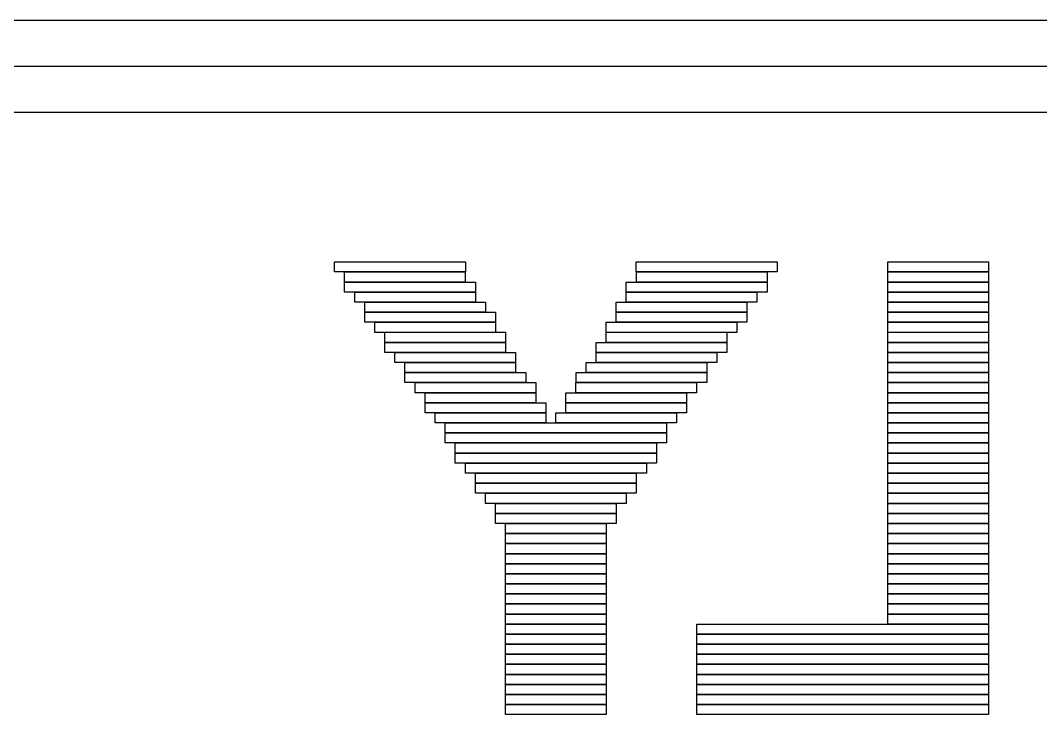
# Model space of a CAD drawing. Header units: millimetres. Extents: x -2.4 to 49.8, y -2.2 to 46.
# Drawn here: x 16.01 to 18.239, y 17.068 to 18.584 of the extents above; entities that cross this region are included whole.
import ezdxf

# ---------------------------------------------------------------- set-up
doc = ezdxf.new("R2010")
doc.units = ezdxf.units.MM
doc.header["$MEASUREMENT"] = 0
doc.layers.add('SILK-BOT', color=7, linetype='Continuous')

msp = doc.modelspace()

# ---------------------------------------------------------------- linework, layer by layer
at = {"layer": 'SILK-BOT'}
for p, q in [((27.8262, 18.5842), (13.8258, 18.5842)), ((27.8262, 18.4838), (13.8258, 18.4838)), ((13.8258, 18.3835), (27.8262, 18.3835))]:
    msp.add_line(p, q, dxfattribs=at)
for points in [[(16.9824, 18.0345), (16.6967, 18.0345), (16.6967, 18.0565), (16.9824, 18.0565), (16.9824, 18.0345)], [(16.9822, 18.0125), (16.7186, 18.0125), (16.7186, 18.0345), (16.9822, 18.0345), (16.9822, 18.0125)], [(17.6636, 18.0345), (17.3558, 18.0345), (17.3558, 18.0565), (17.6636, 18.0565), (17.6636, 18.0345)], [(17.6416, 18.0125), (17.356, 18.0125), (17.356, 18.0345), (17.6416, 18.0345), (17.6416, 18.0125)], [(18.1252, 18.0345), (17.9054, 18.0345), (17.9054, 18.0565), (18.1252, 18.0565), (18.1252, 18.0345)], [(18.1252, 18.0125), (17.9054, 18.0125), (17.9054, 18.0345), (18.1252, 18.0345), (18.1252, 18.0125)], [(17.0042, 17.9906), (16.7186, 17.9906), (16.7186, 18.0126), (17.0042, 18.0126), (17.0042, 17.9906)], [(17.6416, 17.9906), (17.334, 17.9906), (17.334, 18.0126), (17.6416, 18.0126), (17.6416, 17.9906)], [(18.1252, 17.9906), (17.9054, 17.9906), (17.9054, 18.0126), (18.1252, 18.0126), (18.1252, 17.9906)], [(17.0043, 17.9686), (16.7405, 17.9686), (16.7405, 17.9906), (17.0043, 17.9906), (17.0043, 17.9686)], [(17.6196, 17.9686), (17.334, 17.9686), (17.334, 17.9906), (17.6196, 17.9906), (17.6196, 17.9686)], [(18.1252, 17.9686), (17.9054, 17.9686), (17.9054, 17.9906), (18.1252, 17.9906), (18.1252, 17.9686)], [(17.0263, 17.9466), (16.7625, 17.9466), (16.7625, 17.9686), (17.0263, 17.9686), (17.0263, 17.9466)], [(17.5976, 17.9466), (17.312, 17.9466), (17.312, 17.9686), (17.5976, 17.9686), (17.5976, 17.9466)], [(18.1252, 17.9466), (17.9054, 17.9466), (17.9054, 17.9686), (18.1252, 17.9686), (18.1252, 17.9466)], [(17.0481, 17.9247), (16.7624, 17.9247), (16.7624, 17.9466), (17.0481, 17.9466), (17.0481, 17.9247)], [(17.5976, 17.9247), (17.312, 17.9247), (17.312, 17.9466), (17.5976, 17.9466), (17.5976, 17.9247)], [(18.1252, 17.9247), (17.9054, 17.9247), (17.9054, 17.9466), (18.1252, 17.9466), (18.1252, 17.9247)], [(17.0482, 17.9026), (16.7844, 17.9026), (16.7844, 17.9247), (17.0482, 17.9247), (17.0482, 17.9026)], [(17.5756, 17.9026), (17.29, 17.9026), (17.29, 17.9247), (17.5756, 17.9247), (17.5756, 17.9026)], [(18.1252, 17.9026), (17.9054, 17.9026), (17.9054, 17.9247), (18.1252, 17.9247), (18.1252, 17.9026)], [(17.0702, 17.8807), (16.8065, 17.8807), (16.8065, 17.9027), (17.0702, 17.9027), (17.0702, 17.8807)], [(17.5538, 17.8807), (17.29, 17.8807), (17.29, 17.9027), (17.5538, 17.9027), (17.5538, 17.8807)], [(18.1252, 17.8807), (17.9054, 17.8807), (17.9054, 17.9027), (18.1252, 17.9027), (18.1252, 17.8807)], [(17.0702, 17.8587), (16.8065, 17.8587), (16.8065, 17.8807), (17.0702, 17.8807), (17.0702, 17.8587)], [(17.5536, 17.8587), (17.268, 17.8587), (17.268, 17.8807), (17.5536, 17.8807), (17.5536, 17.8587)], [(18.1252, 17.8587), (17.9054, 17.8587), (17.9054, 17.8807), (18.1252, 17.8807), (18.1252, 17.8587)], [(17.0922, 17.8367), (16.8284, 17.8367), (16.8284, 17.8587), (17.0922, 17.8587), (17.0922, 17.8367)], [(17.5318, 17.8367), (17.268, 17.8367), (17.268, 17.8587), (17.5318, 17.8587), (17.5318, 17.8367)], [(18.1252, 17.8367), (17.9054, 17.8367), (17.9054, 17.8587), (18.1252, 17.8587), (18.1252, 17.8367)], [(17.0922, 17.8147), (16.8504, 17.8147), (16.8504, 17.8367), (17.0922, 17.8367), (17.0922, 17.8147)], [(17.5098, 17.8147), (17.246, 17.8147), (17.246, 17.8367), (17.5098, 17.8367), (17.5098, 17.8147)], [(18.1252, 17.8147), (17.9054, 17.8147), (17.9054, 17.8367), (18.1252, 17.8367), (18.1252, 17.8147)], [(17.1142, 17.7929), (16.8504, 17.7929), (16.8504, 17.8148), (17.1142, 17.8148), (17.1142, 17.7929)], [(17.5098, 17.7929), (17.2242, 17.7929), (17.2242, 17.8148), (17.5098, 17.8148), (17.5098, 17.7929)], [(18.1252, 17.7929), (17.9054, 17.7929), (17.9054, 17.8148), (18.1252, 17.8148), (18.1252, 17.7929)], [(17.136, 17.7708), (16.8724, 17.7708), (16.8724, 17.7929), (17.136, 17.7929), (17.136, 17.7708)], [(17.4877, 17.7708), (17.224, 17.7708), (17.224, 17.7929), (17.4877, 17.7929), (17.4877, 17.7708)], [(18.1252, 17.7708), (17.9054, 17.7708), (17.9054, 17.7929), (18.1252, 17.7929), (18.1252, 17.7708)], [(17.136, 17.7488), (16.8943, 17.7488), (16.8943, 17.7708), (17.136, 17.7708), (17.136, 17.7488)], [(17.4658, 17.7488), (17.2021, 17.7488), (17.2021, 17.7708), (17.4658, 17.7708), (17.4658, 17.7488)], [(18.1252, 17.7488), (17.9054, 17.7488), (17.9054, 17.7708), (18.1252, 17.7708), (18.1252, 17.7488)], [(17.1582, 17.7268), (16.8944, 17.7268), (16.8944, 17.7488), (17.1582, 17.7488), (17.1582, 17.7268)], [(17.4658, 17.7268), (17.2021, 17.7268), (17.2021, 17.7488), (17.4658, 17.7488), (17.4658, 17.7268)], [(18.1252, 17.7268), (17.9054, 17.7268), (17.9054, 17.7488), (18.1252, 17.7488), (18.1252, 17.7268)], [(17.158, 17.7048), (16.9163, 17.7048), (16.9163, 17.7268), (17.158, 17.7268), (17.158, 17.7048)], [(17.4438, 17.7048), (17.1802, 17.7048), (17.1802, 17.7268), (17.4438, 17.7268), (17.4438, 17.7048)], [(18.1252, 17.7048), (17.9054, 17.7048), (17.9054, 17.7268), (18.1252, 17.7268), (18.1252, 17.7048)], [(17.4219, 17.6829), (16.9383, 17.6829), (16.9383, 17.7049), (17.4219, 17.7049), (17.4219, 17.6829)], [(18.1252, 17.6829), (17.9054, 17.6829), (17.9054, 17.7049), (18.1252, 17.7049), (18.1252, 17.6829)], [(17.4219, 17.6609), (16.9383, 17.6609), (16.9383, 17.6829), (17.4219, 17.6829), (17.4219, 17.6609)], [(18.1252, 17.6609), (17.9054, 17.6609), (17.9054, 17.6829), (18.1252, 17.6829), (18.1252, 17.6609)], [(17.3999, 17.6389), (16.9603, 17.6389), (16.9603, 17.6609), (17.3999, 17.6609), (17.3999, 17.6389)], [(18.1252, 17.6389), (17.9054, 17.6389), (17.9054, 17.6609), (18.1252, 17.6609), (18.1252, 17.6389)], [(17.3999, 17.6169), (16.9603, 17.6169), (16.9603, 17.6389), (17.3999, 17.6389), (17.3999, 17.6169)], [(18.1252, 17.6169), (17.9054, 17.6169), (17.9054, 17.6389), (18.1252, 17.6389), (18.1252, 17.6169)], [(17.3779, 17.595), (16.9823, 17.595), (16.9823, 17.617), (17.3779, 17.617), (17.3779, 17.595)], [(18.1252, 17.595), (17.9054, 17.595), (17.9054, 17.617), (18.1252, 17.617), (18.1252, 17.595)], [(17.3559, 17.573), (17.0043, 17.573), (17.0043, 17.595), (17.3559, 17.595), (17.3559, 17.573)], [(18.1252, 17.573), (17.9054, 17.573), (17.9054, 17.595), (18.1252, 17.595), (18.1252, 17.573)], [(17.3559, 17.551), (17.0043, 17.551), (17.0043, 17.573), (17.3559, 17.573), (17.3559, 17.551)], [(18.1252, 17.551), (17.9054, 17.551), (17.9054, 17.573), (18.1252, 17.573), (18.1252, 17.551)], [(17.334, 17.529), (17.0264, 17.529), (17.0264, 17.551), (17.334, 17.551), (17.334, 17.529)], [(18.1252, 17.529), (17.9054, 17.529), (17.9054, 17.551), (18.1252, 17.551), (18.1252, 17.529)], [(17.312, 17.5071), (17.0482, 17.5071), (17.0482, 17.529), (17.312, 17.529), (17.312, 17.5071)], [(18.1252, 17.5071), (17.9054, 17.5071), (17.9054, 17.529), (18.1252, 17.529), (18.1252, 17.5071)], [(17.312, 17.4851), (17.0482, 17.4851), (17.0482, 17.5072), (17.312, 17.5072), (17.312, 17.4851)], [(18.1252, 17.4851), (17.9054, 17.4851), (17.9054, 17.5072), (18.1252, 17.5072), (18.1252, 17.4851)], [(17.29, 17.4631), (17.0702, 17.4631), (17.0702, 17.4851), (17.29, 17.4851), (17.29, 17.4631)], [(18.1252, 17.4631), (17.9054, 17.4631), (17.9054, 17.4851), (18.1252, 17.4851), (18.1252, 17.4631)], [(17.29, 17.4411), (17.0702, 17.4411), (17.0702, 17.4631), (17.29, 17.4631), (17.29, 17.4411)], [(18.1252, 17.4411), (17.9054, 17.4411), (17.9054, 17.4631), (18.1252, 17.4631), (18.1252, 17.4411)], [(17.29, 17.4191), (17.0702, 17.4191), (17.0702, 17.4411), (17.29, 17.4411), (17.29, 17.4191)], [(18.1252, 17.4191), (17.9054, 17.4191), (17.9054, 17.4411), (18.1252, 17.4411), (18.1252, 17.4191)], [(17.29, 17.3971), (17.0702, 17.3971), (17.0702, 17.4191), (17.29, 17.4191), (17.29, 17.3971)], [(18.1252, 17.3971), (17.9054, 17.3971), (17.9054, 17.4191), (18.1252, 17.4191), (18.1252, 17.3971)], [(17.29, 17.3753), (17.0702, 17.3753), (17.0702, 17.3972), (17.29, 17.3972), (17.29, 17.3753)], [(18.1252, 17.3753), (17.9054, 17.3753), (17.9054, 17.3972), (18.1252, 17.3972), (18.1252, 17.3753)], [(17.29, 17.3532), (17.0702, 17.3532), (17.0702, 17.3753), (17.29, 17.3753), (17.29, 17.3532)], [(18.1252, 17.3532), (17.9054, 17.3532), (17.9054, 17.3753), (18.1252, 17.3753), (18.1252, 17.3532)], [(17.29, 17.3312), (17.0702, 17.3312), (17.0702, 17.3532), (17.29, 17.3532), (17.29, 17.3312)], [(18.1252, 17.3312), (17.9054, 17.3312), (17.9054, 17.3532), (18.1252, 17.3532), (18.1252, 17.3312)], [(17.29, 17.3092), (17.0702, 17.3092), (17.0702, 17.3312), (17.29, 17.3312), (17.29, 17.3092)], [(18.1252, 17.3092), (17.9054, 17.3092), (17.9054, 17.3312), (18.1252, 17.3312), (18.1252, 17.3092)], [(17.29, 17.2873), (17.0702, 17.2873), (17.0702, 17.3093), (17.29, 17.3093), (17.29, 17.2873)], [(18.1252, 17.2873), (17.9054, 17.2873), (17.9054, 17.3093), (18.1252, 17.3093), (18.1252, 17.2873)], [(17.29, 17.2653), (17.0702, 17.2653), (17.0702, 17.2873), (17.29, 17.2873), (17.29, 17.2653)], [(18.1252, 17.2653), (17.9054, 17.2653), (17.9054, 17.2873), (18.1252, 17.2873), (18.1252, 17.2653)], [(17.29, 17.2433), (17.0702, 17.2433), (17.0702, 17.2653), (17.29, 17.2653), (17.29, 17.2433)], [(18.1252, 17.2433), (17.4878, 17.2433), (17.4878, 17.2653), (18.1252, 17.2653), (18.1252, 17.2433)], [(17.29, 17.2214), (17.0702, 17.2214), (17.0702, 17.2433), (17.29, 17.2433), (17.29, 17.2214)], [(18.1252, 17.2214), (17.4878, 17.2214), (17.4878, 17.2433), (18.1252, 17.2433), (18.1252, 17.2214)], [(17.29, 17.1993), (17.0702, 17.1993), (17.0702, 17.2214), (17.29, 17.2214), (17.29, 17.1993)], [(18.1252, 17.1993), (17.4878, 17.1993), (17.4878, 17.2214), (18.1252, 17.2214), (18.1252, 17.1993)], [(17.29, 17.1774), (17.0702, 17.1774), (17.0702, 17.1994), (17.29, 17.1994), (17.29, 17.1774)], [(18.1252, 17.1774), (17.4878, 17.1774), (17.4878, 17.1994), (18.1252, 17.1994), (18.1252, 17.1774)], [(17.29, 17.1554), (17.0702, 17.1554), (17.0702, 17.1774), (17.29, 17.1774), (17.29, 17.1554)], [(18.1252, 17.1554), (17.4878, 17.1554), (17.4878, 17.1774), (18.1252, 17.1774), (18.1252, 17.1554)], [(17.29, 17.1334), (17.0702, 17.1334), (17.0702, 17.1554), (17.29, 17.1554), (17.29, 17.1334)], [(18.1252, 17.1334), (17.4878, 17.1334), (17.4878, 17.1554), (18.1252, 17.1554), (18.1252, 17.1334)], [(17.29, 17.1114), (17.0702, 17.1114), (17.0702, 17.1334), (17.29, 17.1334), (17.29, 17.1114)], [(18.1252, 17.1114), (17.4878, 17.1114), (17.4878, 17.1334), (18.1252, 17.1334), (18.1252, 17.1114)], [(17.29, 17.0894), (17.0702, 17.0894), (17.0702, 17.1114), (17.29, 17.1114), (17.29, 17.0894)], [(18.1252, 17.0894), (17.4878, 17.0894), (17.4878, 17.1114), (18.1252, 17.1114), (18.1252, 17.0894)], [(17.29, 17.0675), (17.0702, 17.0675), (17.0702, 17.0896), (17.29, 17.0896), (17.29, 17.0675)], [(18.1252, 17.0675), (17.4878, 17.0675), (17.4878, 17.0896), (18.1252, 17.0896), (18.1252, 17.0675)]]:
    msp.add_lwpolyline(points, dxfattribs=at)

doc.saveas('drawing.dxf')
